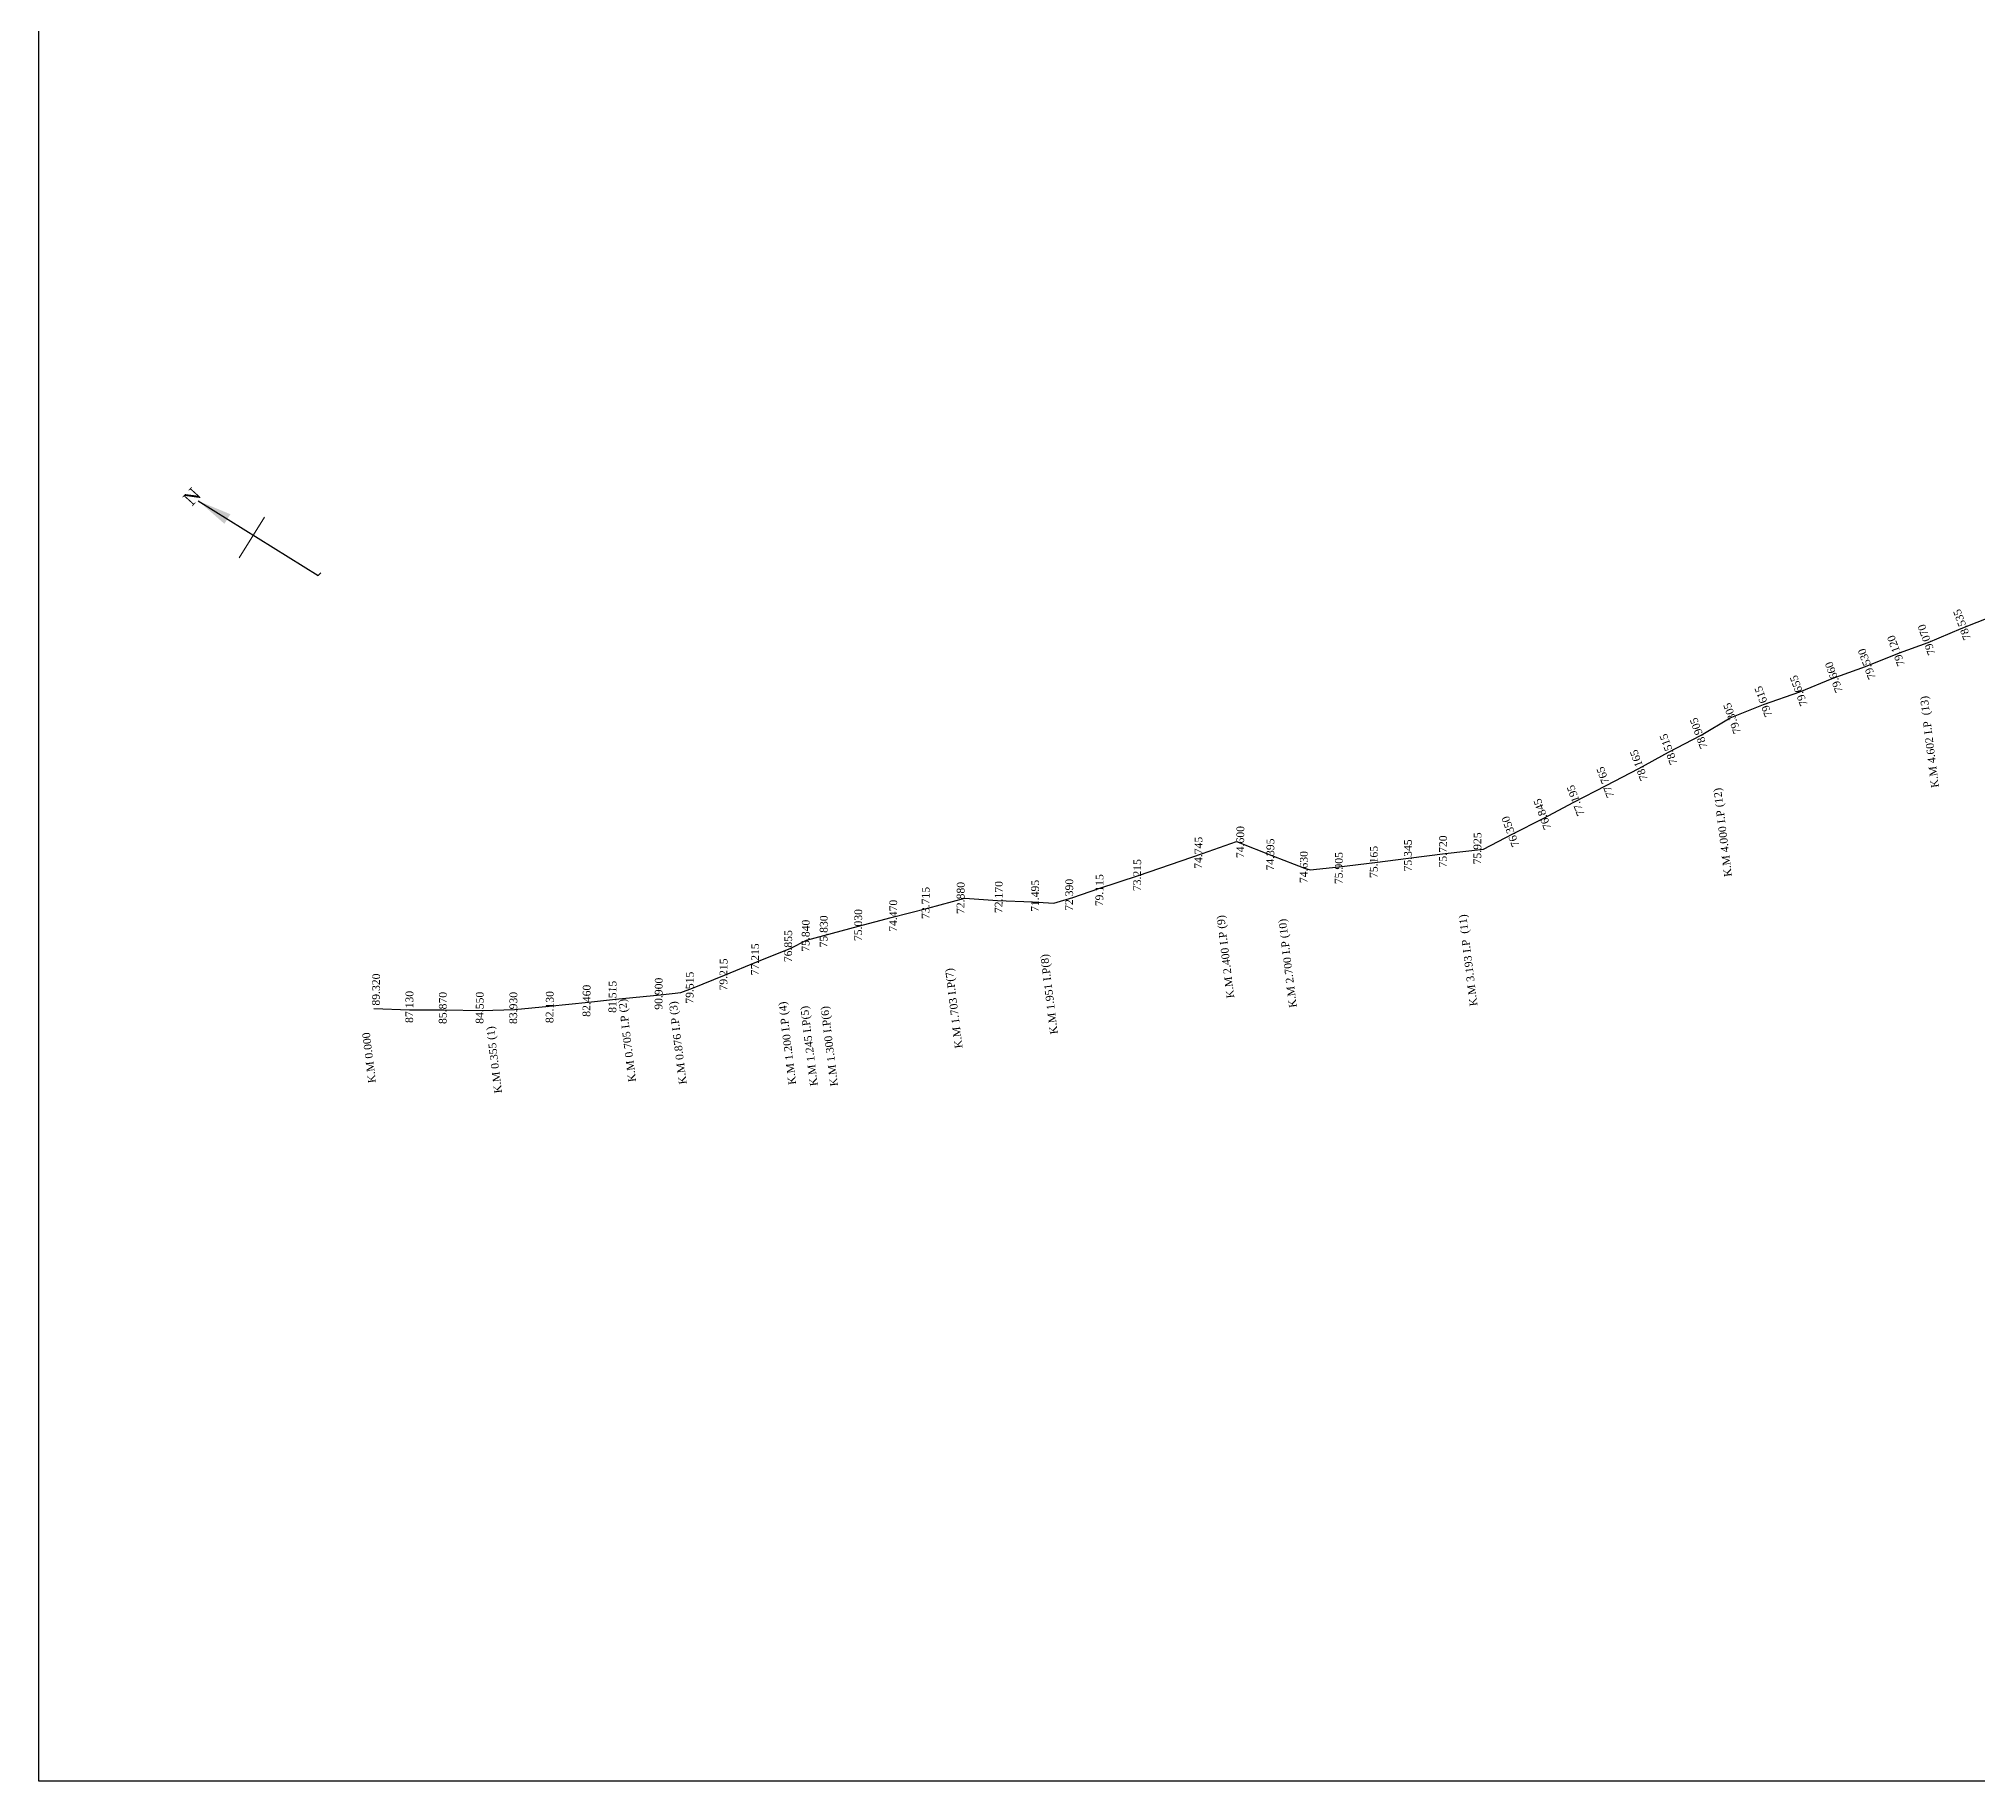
# Model space of a CAD drawing. Header units: millimetres. Extents: x 41 to 2911, y -408 to 1623.
# Drawn here: x 41 to 1171, y -408 to 608 of the extents above; entities that cross this region are included whole.
import ezdxf

# ---------------------------------------------------------------- set-up
doc = ezdxf.new("R2010")
doc.units = ezdxf.units.MM
doc.header["$MEASUREMENT"] = 0
doc.layers.add('DWG.LINE', color=10, linetype='Continuous')
doc.layers.add('TEXT', color=7, linetype='Continuous')
doc.layers.add('TITLE', color=7, linetype='Continuous', lineweight=30)
doc.styles.get("Standard").update_dxf_attribs({"font": 'times.ttf', "height": 4.45})
doc.dimstyles.get("Standard").update_dxf_attribs({"dimtxt": 4.45, "dimasz": 2, "dimexe": 0.18, "dimexo": 0.0625, "dimgap": 0.09, "dimtad": 0, "dimtih": 1, "dimtoh": 1, "dimdec": 0, "dimzin": 0, "dimdsep": 46, "dimtxsty": 'Standard', "dimcen": 300, "dimclre": 256, "dimclrt": 4, "dimadec": 0, "dimazin": 0, "dimtfac": 1, "dimtdec": 0, "dimtofl": 0, "dimtmove": 0, "dimatfit": 3, "dimfxl": 0, "dimtolj": 1, "dimtzin": 0, "dimarcsym": 0})

msp = doc.modelspace()

# ---------------------------------------------------------------- linework, layer by layer
at = {"layer": 'DWG.LINE', "lineweight": 15, "ltscale": 0.2}
msp.add_line((157.7, 305.3), (172.5, 329), dxfattribs=at)
at = {"layer": 'DWG.LINE', "ltscale": 0.2}
msp.add_line((203.6, 295.1), (205.2, 296.5), dxfattribs=at)
msp.add_lwpolyline([(236.2, 42.7), (256.9, 41.9), (277, 41.9), (299.2, 41.4), (318.1, 42.1), (338.3, 44), (361.2, 46.4), (376.9, 48.1), (403.3, 50.6), (415, 51.9), (421.8, 54.4), (440.5, 62.1), (459.3, 69.8), (479.1, 77.8), (488.4, 82.5), (518.7, 90.6), (537.6, 95.6), (559.1, 101.1), (580.5, 106.9), (599.7, 105.6), (620.1, 104.8), (632.5, 104), (643.5, 107.4), (658.6, 112.5), (681.8, 120.2), (719.1, 133), (738.9, 140), (760.4, 131.4), (778.5, 124.5), (781.9, 123.5), (798.6, 125.3), (819.5, 127.8), (839.2, 130.3), (860.6, 132.9), (882.8, 135.6), (899.9, 144.4), (917.6, 153.4), (935.5, 162.9), (954.4, 172.7), (973.4, 182.5), (990.8, 192), (1009.7, 202), (1026.6, 212), (1046, 219.8), (1067.3, 227.3), (1086.1, 234.9), (1105.5, 241.9), (1125.3, 250), (1142.1, 255.9), (1161.3, 264.2), (1179.9, 271.6)], dxfattribs=at)
at = {"layer": 'TITLE', "lineweight": 30, "ltscale": 0.2}
msp.add_lwpolyline([(40.9, 1623.5), (2910.6, 1623.5), (2910.6, -407.8), (40.9, -407.8)], close=True, dxfattribs=at)

# ---------------------------------------------------------------- texts
at = {"layer": 'TEXT', "lineweight": 106}
msp.add_text('N', height=8, rotation=47.9593, dxfattribs=at).set_placement((130.2, 335.1))
at = {"layer": 'TEXT'}
for s, rotation, p in [('78.535', 110.0758, (1167.1, 258.3)), ('79.120', 110.0758, (1128.6, 243.1)), ('79.070', 110.0758, (1146.4, 249.5)), ('79.530', 110.0758, (1111.6, 235.4)), ('79.660', 110.0758, (1092.4, 227.7)), ('79.615', 110.0758, (1051.3, 213.5)), ('79.655', 110.0758, (1071.9, 219.8)), ('79.305', 110.0758, (1033.1, 203.7)), ('K.M 4.602 I.P  (13)', 97.0317, (1148.3, 171.6)), ('78.905', 110.0758, (1013.6, 195.1)), ('78.165', 110.0758, (978.7, 176.4)), ('78.515', 110.0758, (996, 185.7)), ('77.765', 110.0758, (959.2, 166.5)), ('77.195', 110.0758, (941.9, 155.8)), ('K.M 4.000 I.P (12) ', 97.0317, (1027.7, 119.7)), ('76.845', 110.0758, (922.5, 147.9)), ('74.600', 89.5338, (743.3, 130.3)), ('76.350', 110.0758, (903.9, 137.7)), ('74.745', 89.5338, (718.9, 124)), ('74.395', 89.5338, (760.8, 123)), ('75.165', 89.5338, (821.1, 118.7)), ('75.345', 89.5338, (841, 122.5)), ('75.720', 89.5338, (861.4, 124.8)), ('75.925', 89.5338, (881.5, 126.6)), ('73.215', 89.5338, (683.2, 111)), ('74.630', 89.5338, (780.3, 115.7)), ('75.905', 89.5338, (800.7, 115.1)), ('73.715', 89.5338, (559.9, 94.8)), ('72.880', 89.5338, (580.3, 97.7)), ('72.170', 89.5338, (602.5, 98.2)), ('71.495', 89.5338, (623.7, 98.9)), ('72.390', 89.5338, (643.6, 99.5)), ('79.115', 89.5338, (661.2, 102.2)), ('74.470', 89.5338, (541, 87.3)), ('75.840', 89.5338, (490, 75.7)), ('75.830', 89.5338, (500.5, 78.2)), ('75.030', 89.5338, (520.6, 81.9)), ('K.M 2.400 I.P (9)', 97.0317, (737.7, 48.9)), ('K.M 2.700 I.P (10)', 97.0317, (774.1, 43.4)), ('K.M 3.193 I.P  (11)', 97.0317, (879.4, 44.3)), ('77.215', 89.5338, (460.5, 61.9)), ('76.855', 89.5338, (479.8, 69.6)), ('79.215', 89.5338, (442.1, 53.1)), ('K.M 1.951 I.P(8)', 97.0317, (634.8, 27.9)), ('89.320', 89.5338, (239.6, 44.3)), ('81.515', 89.5338, (377.4, 40.1)), ('90.900', 89.5338, (404.3, 41.9)), ('79.515', 89.5338, (422.4, 45.4)), ('K.M 1.703 I.P(7)', 97.0317, (579.3, 19.7)), ('87.130', 89.5338, (259, 34.2)), ('85.870', 89.5338, (278.5, 33.6)), ('84.550', 89.5338, (300, 33.7)), ('83.930', 89.5338, (319.6, 33.6)), ('82.130', 89.5338, (340.8, 34.1)), ('82.460', 89.5338, (362.3, 37.8)), ('K.M 0.705 I.P (2)', 97.0317, (389, 0.1)), ('K.M 0.876 I.P (3)', 97.0317, (418.5, -1.3)), ('K.M 1.200 I.P (4)', 97.0317, (482.3, -1.5)), ('K.M 1.245 I.P(5)', 97.0317, (494.9, -2.3)), ('K.M 1.300 I.P(6)', 97.0317, (506.7, -2.4)), ('K.M 0.000', 97.0317, (237.4, -0.5)), ('K.M 0.355 (1)', 97.0317, (310.9, -6.5))]:
    msp.add_text(s, height=4.5, rotation=rotation, dxfattribs=at).set_placement(p)

# ---------------------------------------------------------------- leaders
at = {"layer": 'DWG.LINE', "lineweight": -2, "ltscale": 0.2}
msp.add_leader([(133.8, 338.5), (203.6, 295.1)], dimstyle='Standard', override={"dimasz": 20, "dimgap": 0.09, "dimtad": 0}, dxfattribs=at)

doc.saveas('drawing.dxf')
